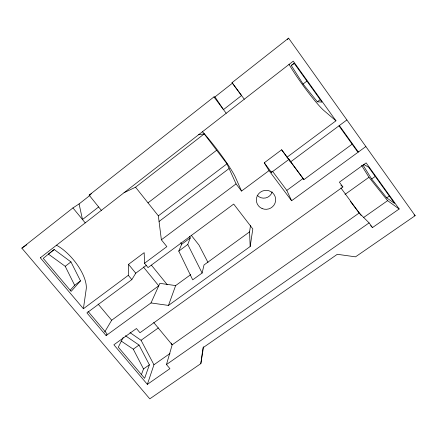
<?xml version="1.0" encoding="UTF-8"?>
<svg xmlns="http://www.w3.org/2000/svg" width="437" height="437" viewBox="0 0 437 437"><rect width="100%" height="100%" fill="white"/><g stroke="black" fill="none" stroke-linecap="round" stroke-linejoin="round"><path stroke-width="0.66" d="M131.832 279.604L128.309 275.321L128.527 264.358L144.177 252.652L144.505 263.271L148.023 267.597L233.702 204.074L252.815 228.939L250.177 246.506L168.469 305.425L151.005 302.945L106.104 335.589L86.919 312.897L131.832 279.604L135.76 273.196L146.553 265.183M90.038 195.317L79.086 203.942L72.946 207.919L21.85 248.15L149.787 398.85L200.84 363.611L203.003 347.732L337.304 254.301L355.51 256.841L415.15 215.676L288.589 38.15L232.031 82.68L244.278 99.226M40.75 257.464L40.33 257.797L83.401 308.735L86.105 289.857A32.606 13.989 50.7 0 0 56.357 245.146M250.177 246.506L249.56 231.872L250.548 225.241M200.84 363.611L203.555 346.781M189.407 236.253L190.259 237.925L181.661 244.294L178.777 251.122L192.706 279.838L202.113 273.027L204.024 264.964L249.56 231.872M166.475 364.534L172.178 344.831L359.209 212.972L369.096 222.903L372.499 227.568L399.167 208.99L366.135 162.886L339.385 182.174L342.876 186.96L139.977 332.743L136.453 328.515L113.882 344.788L147.362 384.374L169.917 368.664L166.475 364.534L369.096 222.903M147.362 384.374L153.95 364.764L170.015 353.478M125.397 335.714L139.042 345.055L149.383 364.813L144.625 378.327L118.301 347.186L123.185 337.457M168.469 305.425L175.647 285.585L190.729 274.627M141.446 374.542L143.516 368.937L149.383 364.813M178.777 251.122L187.763 244.48L190.259 237.925M151.005 302.945L159.844 283.351L175.647 285.585M106.104 335.589L107.076 333.906L88.034 311.368M104.727 331.945L111.664 320.239L158.729 285.82L143.352 266.931M287.409 39.707L288.589 38.15M80.501 280.86L71.149 291.381L43.241 258.343L54.221 249.522L70.952 261.91L80.501 280.86L74.656 285.279L70.264 290.163M101.346 210.355L89.148 195.17L213.955 96.91L214.977 96.916L232.435 83.177L232.031 82.68M98.625 206.969L82.495 219.543L79.086 203.942M40.33 257.797L293.238 61.158L335.971 120.803L287.087 157.178L290.578 161.892L346.825 119.989M54.221 249.522L48.376 254.061L65.217 266.308L74.656 285.279M291.255 65.463L294.276 63.447L321.982 102.1L317.349 101.799L303.054 84.024L291.255 65.463L294.27 63.119M124.059 192.69L135.541 187.194L204.21 133.897L226.972 163.809L236.062 183.901L241.535 191.073L269.017 170.621L264.259 162.793L281.652 149.776L290.578 161.892M65.217 266.308L70.952 261.91M148.006 202.855L216.654 150.246M303.054 84.024L306.758 81.189M144.505 263.271L166.858 246.637L161.373 239.793L158.347 215.851L226.972 163.809M159.057 221.472L229.103 168.518M317.349 101.799L320.594 99.352M161.373 239.793L236.062 183.901M83.401 308.735L128.309 275.321M264.259 162.793L271.459 172.402L288.841 159.483M289.283 159.98L303.901 179.634L352.195 144.144M365.862 146.553L291.594 200.752L286.825 190.401L303.076 178.493L303.901 179.634M130.035 332.633L141.064 340.281L158.38 327.892M345.012 194.405L368.97 177.269L361.519 165.317M121.257 341.106L133.28 349.174L139.042 345.055M363.677 164.416L368.648 167.207L394.616 203.44L386.701 197.857L371.647 178.984L375.35 176.34M386.701 197.857L389.4 195.956M363.557 217.56L387.608 200.665L399.167 208.99M21.85 248.15L26.848 244.747M89.148 195.17L91.382 193.749M198.671 134.678L204.21 133.897M414.041 214.911L415.15 215.676M335.971 120.803L324.391 110.954A35.763 3.6 54.1 0 1 288.983 64.25M340.904 185.168L342.876 186.96M370.603 225.639L372.499 227.568M98.085 304.059L111.664 320.239M153.715 322.484L172.178 344.831L171.217 343.078M72.946 207.919L85.237 222.881M128.527 264.358L135.76 273.196M151.41 265.172L167.284 284.738M368.97 177.269L387.608 200.665M135.541 187.194L158.347 215.851M191.209 235.226L198.966 245.042L207.996 262.462M350.283 201.299L361.109 215.457M272.431 171.173L286.825 190.401M213.955 96.91L226.213 113.27M269.017 170.621L291.594 200.752M288.726 159.068L302.907 178.22M232.435 83.177L241.541 95.534L223.476 109.621L214.977 96.916M281.652 149.776L287.087 157.178M340.936 187.948L359.209 212.972M339.347 125.55L358.345 152.032L357.45 151.601L338.992 125.867M363.005 165.066L371.647 178.984M141.064 340.281L153.95 364.764M133.28 349.174L143.516 368.937M187.763 244.48L202.113 273.027M180.831 242.611L181.661 244.294M241.535 191.073L235.587 177.624A34.572 3.359 53 0 0 202.347 131.624M271.038 171.26L271.459 172.402M272.153 191.925A8.718 8.565 -17.8 0 1 257.153 195.202M262.096 208.547A9.68 9.477 -14.5 0 0 275.621 198.726A9.68 9.477 -14.5 0 0 260.31 192.225A9.68 9.477 -14.5 0 0 262.096 208.547"/></g></svg>
